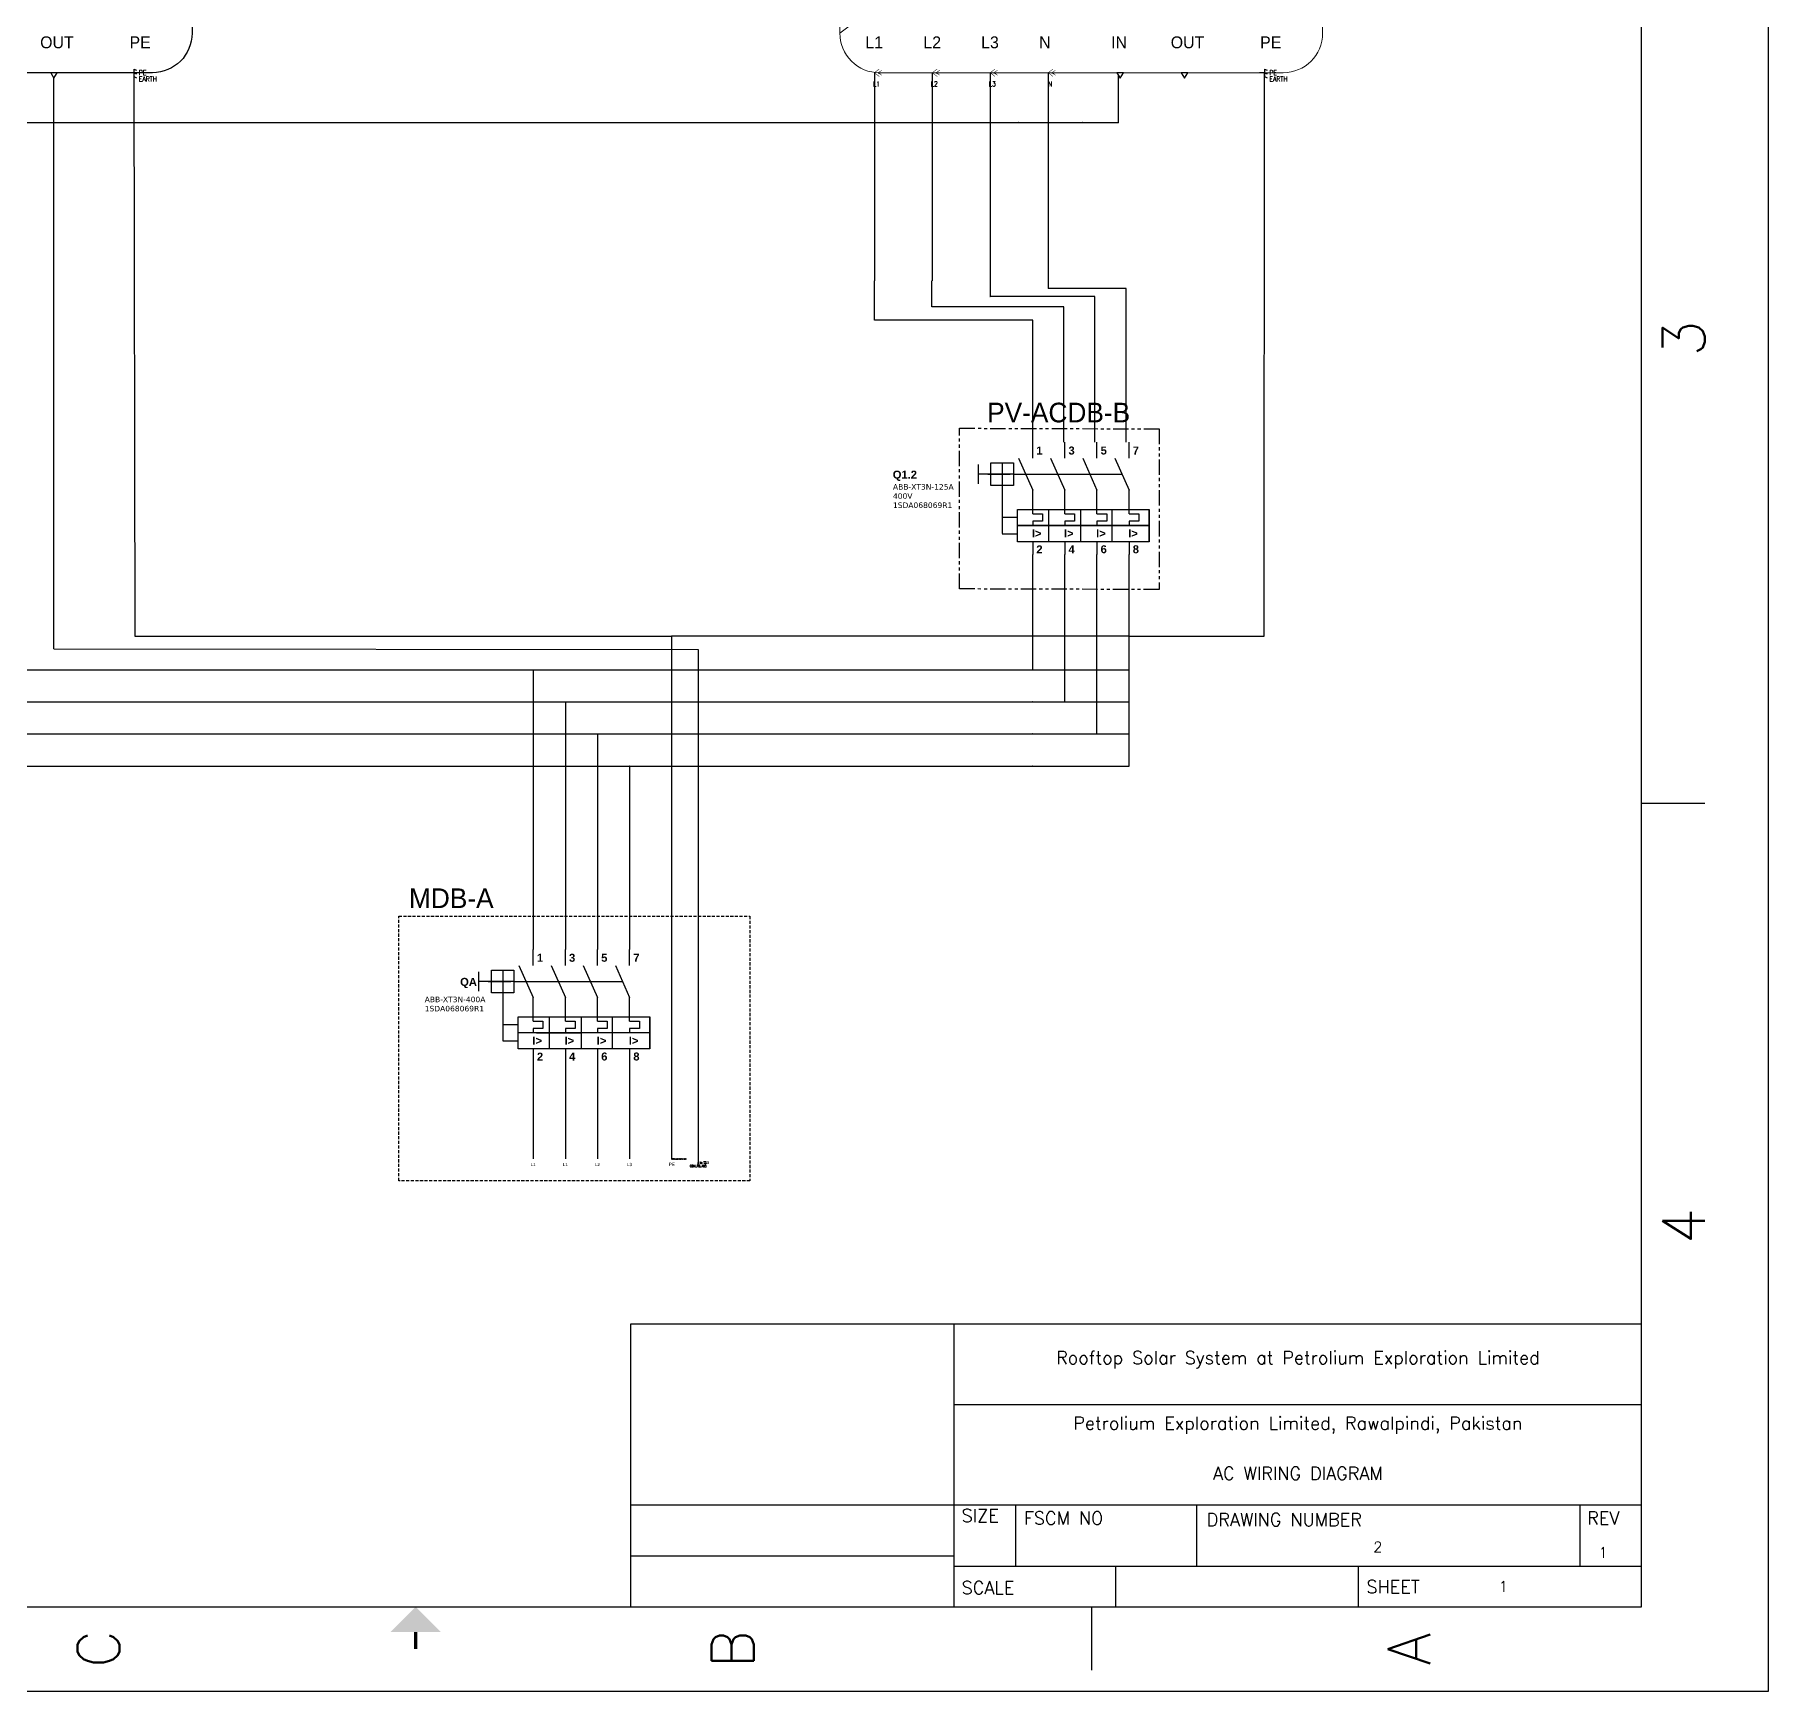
# Model space of a CAD drawing. Header units: inches. Extents: x -2552 to -899, y -1843 to 326.
# Drawn here: x -1958 to -899, y -1843 to -831 of the extents above; entities that cross this region are included whole.
import ezdxf
from ezdxf.enums import TextEntityAlignment as Align

# ---------------------------------------------------------------- set-up
doc = ezdxf.new("R2010")
doc.units = ezdxf.units.IN
doc.header["$MEASUREMENT"] = 0
for name, pattern in [('ACAD_ISO02W100', [15, 12, -3]), ('HIDDEN2', [0.1875, 0.125, -0.0625]), ('PHANTOM2', [1.25, 0.625, -0.125, 0.125, -0.125, 0.125, -0.125])]:
    doc.linetypes.add(name, pattern=pattern)
for name, color, linetype in [('BLK_4AWG', 7, 'Continuous'), ('DESC', 1, 'Continuous'), ('DISCONTINUA', 7, 'ACAD_ISO02W100'), ('GRN_12AWG', 3, 'Continuous'), ('GRN_4AWG', 3, 'Continuous'), ('GRY_20AWG', 9, 'Continuous'), ('LOC', 8, 'Continuous'), ('LOCBOX', 92, 'HIDDEN2'), ('PFV', 7, 'Continuous'), ('RED_10AWG', 1, 'Continuous'), ('RED_12AWG', 1, 'Continuous'), ('RED_4AWG', 1, 'Continuous'), ('REGEN_LINE', 4, 'Continuous'), ('SYMS', 7, 'Continuous'), ('TAGS', 51, 'Continuous'), ('TB_LABELS', 1, 'Continuous'), ('Title Block', 7, 'Continuous'), ('Viewport', 7, 'Continuous'), ('WHT_12AWG', 7, 'Continuous'), ('WIREREF', 61, 'Continuous'), ('XREF', 7, 'Continuous')]:
    doc.layers.add(name, color=color, linetype=linetype)
doc.styles.add('Roman', font='romans')
doc.styles.add('TRINIDAD', font='')
doc.styles.add('WD', font='romans.shx')
doc.styles.get('TRINIDAD').set_extended_font_data('Arial')

# ---------------------------------------------------------------- blocks, each defined once
blk = doc.blocks.new('ANSI_border_C')
at = {"layer": 'Title Block'}
for p, q in [((0, 16), (0, 0)), ((0.5, 15.25), (0.5, 0.75)), ((0.125, 4), (0.5, 4)), ((0.5, 0.75), (20.5, 0.75)), ((5.25, 0.375), (5.25, 0.75)), ((0, 0), (21, 0))]:
    blk.add_line(p, q, dxfattribs=at)
at = {"layer": 'Title Block', "const_width": 0.02}
blk.add_lwpolyline([(0.25, 8), (0.35, 8)], dxfattribs=at)
at = {"layer": 'Title Block'}
blk.add_solid([(0.35, 7.85), (0.35, 8.15), (0.5, 8)], dxfattribs=at)
at = {"layer": 'Title Block', "style": 'Roman'}
for s, p in [('C', (0.25, 9.875)), ('B', (0.25, 6.125)), ('A', (0.25, 2.125)), ('4', (2.75, 0.5)), ('3', (8, 0.5))]:
    blk.add_text(s, height=0.25, dxfattribs=at).set_placement(p, align=Align.MIDDLE_CENTER)
blk = doc.blocks.new('JIC_border_C')
at = {"xscale": 103.2802193724711, "yscale": 103.2802193724711, "zscale": 103.2802193724711, "rotation": 90}
blk.add_blockref('ANSI_border_C', (-899.3, -1842.8), dxfattribs=at)
blk = doc.blocks.new('JIC_tblock_desc_C')
for p, q in [((0, 0), (0, 1.75)), ((-6.25, 0), (0, 0))]:
    blk.add_line(p, q)
at = {"layer": 'Title Block'}
for p, q in [((-6.25, 0), (-6.25, 1.75)), ((-6.25, 1.75), (0, 1.75)), ((-4.25, 0), (-4.25, 1.75)), ((-4.25, 1.25), (0, 1.25)), ((-6.25, 0.63), (0, 0.63)), ((-3.87, 0.25), (-3.87, 0.63)), ((-2.75, 0.25), (-2.75, 0.63)), ((-0.38, 0.25), (-0.38, 0.63)), ((-6.25, 0.315), (-4.25, 0.315)), ((-4.25, 0.25), (0, 0.25)), ((-3.25, 0), (-3.25, 0.25)), ((-1.75, 0), (-1.75, 0.25))]:
    blk.add_line(p, q, dxfattribs=at)
at = {"style": 'WD'}
for tag, p in [('PROJDESC', (-2.125, 1.5)), ('TITLE1', (-2.125, 1.095)), ('TITLE2', (-2.125, 0.785))]:
    blk.add_attdef(tag, text='', height=0.08, dxfattribs=at).set_placement(p, align=Align.CENTER)
for tag, p in [('SIZE', (-4.162, 0.32)), ('FSCM_NO', (-3.4, 0.337)), ('DWG_NO', (-1.659, 0.337)), ('REV', (-0.265, 0.303)), ('SCALE', (-3.634, 0.069)), ('SHEET', (-0.883, 0.092))]:
    blk.add_attdef(tag, p, '', height=0.065, dxfattribs=at)
at = {"style": 'WD', "flags": 1}
blk.add_attdef('WD_TB', (-5.57, 0.177), '', height=0.086, dxfattribs=at)
at = {"layer": 'TB_LABELS', "style": 'WD'}
for s, p in [('SIZE', (-4.204, 0.604)), ('FSCM NO', (-3.819, 0.588)), ('DRAWING NUMBER', (-2.689, 0.579)), ('REV', (-0.336, 0.588)), ('SCALE', (-4.204, 0.158)), ('SHEET', (-1.701, 0.164))]:
    blk.add_text(s, height=0.08, dxfattribs=at).set_placement(p, align=Align.TOP_LEFT)
blk = doc.blocks.new('WDDOT')
for radius in [0.03, 0.0187, 0.00929]:
    blk.add_circle((0, 0), radius)
blk = doc.blocks.new('HGND2')
for p, q in [((0.125, 0), (0, 0)), ((0.125, 0.09375), (0.125, -0.09375)), ((0.171875, 0.0625), (0.171875, -0.0625)), ((0.21875, 0.03125), (0.21875, -0.03125))]:
    blk.add_line(p, q)
at = {"style": 'WD', "flags": 1}
for tag in ['ASSYCODE', 'CAT', 'X4TERM01', 'MFG', 'FAMILY']:
    blk.add_attdef(tag, (0, 0), '', height=0.01, dxfattribs=at)
at = {"style": 'WD', "width": 0.8}
for tag, p in [('TAG1', (0.25, 0)), ('INST', (0.25, 0.3125)), ('LOC', (0.25, 0.15625)), ('DESC1', (0.25, -0.15625)), ('DESC2', (0.25, -0.3125))]:
    blk.add_attdef(tag, text='', height=0.125, dxfattribs=at).set_placement(p, align=Align.MIDDLE_LEFT)
blk = doc.blocks.new('HA1S4')
for points in [[(0, 0), (-0.031, 0), (0, -0.094), (0.031, 0), (0, 0)], [(0.016, -0.011), (-0.016, -0.011), (0, -0.058), (0.016, -0.011)]]:
    blk.add_lwpolyline(points)
at = {"style": 'WD', "flags": 1}
for tag, p in [('X2TERM01', (0, 0)), ('SIGCODE', (0.035, -0.083))]:
    blk.add_attdef(tag, p, '', height=0.01, dxfattribs=at)
at = {"style": 'WD', "width": 0.7}
for tag, p in [('XREF', (0.088, -0.062)), ('DESC1', (0.088, 0.113))]:
    blk.add_attdef(tag, p, '', height=0.125, dxfattribs=at)
at = {"style": 'WD', "width": 0.8, "flags": 8}
blk.add_attdef('WIRENO', text='', height=0.125, dxfattribs=at).set_placement((0, -0.259), align=Align.CENTER)
blk = doc.blocks.new('VT0_05')
blk.add_lwpolyline([(0.081, -0.063), (0, 0.078), (-0.081, -0.063)], close=True)
at = {"style": 'WD', "flags": 1}
for tag, p in [('X4TERM01', (-0.045, 0)), ('X2TERM01', (0, 0.078)), ('X1TERM01', (0.045, 0)), ('X8TERM01', (0, -0.063))]:
    blk.add_attdef(tag, p, '', height=0.01, dxfattribs=at)
blk = doc.blocks.new('HGND1')
for p, q in [((0.125, 0), (0, 0)), ((0.125, 0.09375), (0.125, -0.09375)), ((0.125, 0.09375), (0.1875, 0.0625)), ((0.125, 0), (0.1875, -0.03125)), ((0.125, -0.09375), (0.1875, -0.125))]:
    blk.add_line(p, q)
at = {"style": 'WD', "flags": 1}
for tag in ['ASSYCODE', 'X4TERM01', 'CAT', 'FAMILY', 'MFG']:
    blk.add_attdef(tag, (0, 0), '', height=0.01, dxfattribs=at)
at = {"style": 'WD', "width": 0.8}
for tag, p in [('TAG1', (0.25, 0)), ('INST', (0.25, 0.3125)), ('LOC', (0.25, 0.15625)), ('DESC1', (0.25, -0.15625)), ('DESC2', (0.25, -0.3125))]:
    blk.add_attdef(tag, text='', height=0.125, dxfattribs=at).set_placement(p, align=Align.MIDDLE_LEFT)
blk = doc.blocks.new('HC01PJ_1-')
blk.add_line((0.031, 0), (0.094, 0))
for points in [[(0.062, -0.094, 0.0125, 0.0125, 0), (-0.063, 0, 0.0125, 0.0125, 0), (0.062, 0.094, 0, 0, 0)], [(0.125, 0.062, 0.0125, 0.0125, 0), (0.031, 0, 0.0125, 0.0125, 0), (0.125, -0.063, 0, 0, 0)]]:
    blk.add_lwpolyline(points, format="xyseb")
at = {"style": 'WD', "width": 0.85}
for tag, p in [('INST', (-0.012, 0.467)), ('TAG1', (-0.01, 0.125)), ('LOC', (-0.012, 0.295)), ('DESC1', (-0.01, -0.344)), ('DESC2', (-0.01, -0.516)), ('DESC3', (-0.01, -0.687))]:
    blk.add_attdef(tag, text='', height=0.125, dxfattribs=at).set_placement(p, align=Align.CENTER)
at = {"style": 'WD', "flags": 9}
blk.add_attdef('WDTYPE', text='', height=0.01, dxfattribs=at).set_placement((-0.221, 0.075), align=Align.RIGHT)
at = {"style": 'WD'}
for tag, p, flags in [('X4TERMDESC01', (-0.094, 0.031), 1), ('X1TERMDESC02', (0.125, 0.031), 1), ('FAMILY', (0.206, 0.131), 9)]:
    blk.add_attdef(tag, p, '', height=0.01, dxfattribs=dict(at, flags=flags))
at = {"color": 7, "style": 'WD', "flags": 1}
for tag, p in [('X4TERM01', (-0.063, 0)), ('X1TERM02', (0.094, 0))]:
    blk.add_attdef(tag, p, '', height=0.0125, dxfattribs=at)
at = {"style": 'WD'}
for tag, p in [('X2LINK', (0, 0.094)), ('X8LINK', (0, -0.094))]:
    blk.add_attdef(tag, p, '', height=0.01, dxfattribs=at)
at = {"linetype": 'Continuous', "style": 'WD', "flags": 9}
for tag, p in [('ASSYCODE', (0.219, 0.062)), ('MFG', (0.228, 0.089)), ('CAT', (0.23, 0.108))]:
    blk.add_attdef(tag, text='', height=0.01, dxfattribs=at).set_placement(p, align=Align.CENTER)
at = {"linetype": 'Continuous', "style": 'WD', "flags": 8}
blk.add_attdef('TERM01', text='', height=0.125, dxfattribs=at).set_placement((-0.104, -0.031), align=Align.TOP_RIGHT)
blk.add_attdef('TERM02', text='', height=0.125, dxfattribs=at).set_placement((0.146, -0.031), align=Align.TOP_LEFT)
blk = doc.blocks.new('50KTL')
at = {"color": 7, "lineweight": 9}
blk.add_line((3125.5, -1994.6), (2830.2, -2216.5), dxfattribs=at)
blk.add_lwpolyline([(3001.4, -2240.7), (2854.4, -2240.7, -0.414214), (2830.2, -2216.5), (2830.2, -1994.6, -0.414214), (2854.4, -1970.4), (3101.3, -1970.4, -0.414699), (3125.5, -1994.6), (3125.1, -2216.6, -0.413728), (3100.9, -2240.7), (2855.1, -2240.7)], format="xyb", dxfattribs=at)
at = {"layer": 'SYMS', "color": 7, "lineweight": 9, "xscale": 24.18713890017256, "yscale": 24.18713890017256, "zscale": 24.18713890017256}
for p in [(2911.9, -1970.4), (2921.1, -1970.4), (2930.2, -1970.4), (2939.3, -1970.4), (2997.6, -1970.4), (3006.7, -1970.4), (3015.9, -1970.4), (3025, -1970.4)]:
    blk.add_blockref('HC01PJ_1-', p, dxfattribs=at)
at = {"layer": 'SYMS', "color": 7, "lineweight": 9}
ref = blk.add_blockref('HC01PJ_1-', (2852.8, -2240.7), dxfattribs=dict(at, xscale=24.18713890017256, yscale=24.18713890017256, zscale=24.18713890017256))
ref.add_attrib('DESC1', 'L1', dxfattribs={"layer": 'DESC', "height": 3.02, "style": 'WD', "width": 0.85}).set_placement((2852.6, -2249), align=Align.CENTER)
ref = blk.add_blockref('HC01PJ_1-', (2888.2, -2240.7), dxfattribs=dict(at, xscale=24.18713890017256, yscale=24.18713890017256, zscale=24.18713890017256))
ref.add_attrib('DESC1', 'L2', dxfattribs={"layer": 'DESC', "height": 3.02, "style": 'WD', "width": 0.85}).set_placement((2887.9, -2249), align=Align.CENTER)
ref = blk.add_blockref('HC01PJ_1-', (2923.5, -2240.7), dxfattribs=dict(at, xscale=24.18713890017256, yscale=24.18713890017256, zscale=24.18713890017256))
ref.add_attrib('DESC1', 'L3', dxfattribs={"layer": 'DESC', "height": 3.02, "style": 'WD', "width": 0.85}).set_placement((2923.3, -2249), align=Align.CENTER)
ref = blk.add_blockref('HC01PJ_1-', (2958.9, -2240.7), dxfattribs=dict(at, xscale=24.18713890017256, yscale=24.18713890017256, zscale=24.18713890017256))
ref.add_attrib('DESC1', 'N', dxfattribs={"layer": 'DESC', "height": 3.02, "style": 'WD', "width": 0.85}).set_placement((2958.6, -2249), align=Align.CENTER)
at = {"layer": 'SYMS', "color": 7, "lineweight": 9, "xscale": 24.18713890017256, "yscale": 24.18713890017256, "zscale": 24.18713890017256, "rotation": 180}
for p in [(3001.4, -2242.2), (3040.7, -2242.2)]:
    blk.add_blockref('VT0_05', p, dxfattribs=at)
at = {"layer": 'SYMS', "color": 7, "lineweight": 9}
ref = blk.add_blockref('HGND1', (3086.6, -2240.7), dxfattribs=dict(at, xscale=24.18713890017256, yscale=24.18713890017256, zscale=24.18713890017256))
ref.add_attrib('TAG1', 'PE', dxfattribs={"layer": 'TAGS', "height": 3.02, "style": 'WD', "width": 0.8}).set_placement((3092.6, -2240.7), align=Align.MIDDLE_LEFT)
ref.add_attrib('DESC1', 'EARTH', dxfattribs={"layer": 'DESC', "height": 3.02, "style": 'WD', "width": 0.8}).set_placement((3092.6, -2244.5), align=Align.MIDDLE_LEFT)
at = {"color": 7, "lineweight": 9, "attachment_point": 1}
for s, width, insert, char_height in [('++--', 0.946, (2908.5, -1974.4), 9.67), ('++--', 0.946, (2994.3, -1974.4), 9.67), ('MPPT 1', 1.359, (2915.3, -1995.1), 4.87), ('MPPT 2', 1.359, (3001.1, -1995.1), 4.87), ('3~', 4.255, (3058.2, -2107.1), 7.26), ('L1', 4.255, (2845.8, -2218.5), 7.26), ('L2', 4.255, (2881.2, -2218.5), 7.26), ('L3', 4.255, (2916.5, -2218.5), 7.26), ('N', 4.255, (2951.9, -2218.5), 7.26), ('IN', 4.255, (2995.9, -2218.5), 7.26), ('OUT', 4.255, (3032.3, -2218.5), 7.26), ('PE', 4.255, (3086.9, -2218.5), 7.26)]:
    blk.add_mtext_dynamic_manual_height_columns(s, width=width, gutter_width=0.325, heights=[0], dxfattribs=dict(at, insert=insert, char_height=char_height))
at = {"color": 7, "lineweight": 9, "char_height": 2.419, "attachment_point": 1, "rotation": 90}
for s, insert in [('{\\fYu Gothic Medium|b0|i0|c0|p34;PV1}', (2910.8, -1991.6)), ('{\\fYu Gothic Medium|b0|i0|c0|p34;PV2}', (2921.2, -1991.3)), ('{\\fYu Gothic Medium|b0|i0|c0|p34;PV1}', (2930.9, -1991.2)), ('{\\fYu Gothic Medium|b0|i0|c0|p34;PV2}', (2940.1, -1991.1)), ('{\\fYu Gothic Medium|b0|i0|c0|p34;PV3}', (2996.6, -1991.6)), ('{\\fYu Gothic Medium|b0|i0|c0|p34;PV4}', (3007, -1991.3)), ('{\\fYu Gothic Medium|b0|i0|c0|p34;PV3}', (3016.6, -1991.2)), ('{\\fYu Gothic Medium|b0|i0|c0|p34;PV4}', (3025.9, -1991.1))]:
    blk.add_mtext_dynamic_manual_height_columns(s, width=0.38, gutter_width=0.325, heights=[0], dxfattribs=dict(at, insert=insert))
at = {"insert": (2579.2, -2031.2), "char_height": 16.931, "attachment_point": 1}
blk.add_mtext_dynamic_manual_height_columns('{\\fVerdana|b0|i0|c0|p34;\\C242;\\c2564301;SUN2000-25KTL-M3}', width=4.529, gutter_width=12.5, heights=[0], dxfattribs=at)

msp = doc.modelspace()

# ---------------------------------------------------------------- linework, layer by layer
at = {"color": 7, "lineweight": 30}
msp.add_lwpolyline([(-1985.77677, -854.34252), (-2132.7704, -854.34252, -0.4142135624), (-2156.95754, -830.15538), (-2156.95754, -608.23821, -0.4142135624), (-2132.7704, -584.05107), (-1885.85499, -584.05107, -0.4146990842), (-1861.66788, -608.27829), (-1862.03568, -830.19547, -0.4137282071), (-1886.22279, -854.34252), (-2132.03586, -854.34252)], format="xyb", dxfattribs=at)
at = {"layer": 'BLK_4AWG', "lineweight": 30}
for p, q in [((-1296.1559, -884.83198), (-1296.1559, -856.04318)), ((-1946.43025, -1206.24791), (-1946.43025, -857.74384)), ((-1937.83713, -884.83198), (-1968.77193, -884.83198)), ((-1377.09629, -884.83198), (-1937.63713, -884.83198)), ((-1357.47079, -884.83198), (-1376.89629, -884.83198)), ((-1337.84528, -884.83198), (-1357.27079, -884.83198)), ((-1296.1559, -884.83198), (-1337.64528, -884.83198)), ((-1946.43025, -1206.24791), (-1552.86637, -1206.58223)), ((-1552.86637, -1206.58223), (-1552.86637, -1220.68362)), ((-1552.86637, -1220.88362), (-1552.86637, -1240.30942)), ((-1552.86637, -1240.50942), (-1552.86637, -1259.93522)), ((-1552.86637, -1260.13522), (-1552.86637, -1279.56102)), ((-1552.86637, -1279.76102), (-1552.86637, -1519.90916))]:
    msp.add_line(p, q, dxfattribs=at)
for centre, start, end in [((-1357.37079, -884.83198), 0, 180), ((-1552.86637, -1220.78362), 90, 270), ((-1552.86637, -1240.40942), 90, 270), ((-1552.86637, -1260.03522), 90, 270)]:
    msp.add_arc(centre, 0.1, start, end, dxfattribs=at)
at = {"layer": 'DISCONTINUA', "color": 0, "linetype": 'ACAD_ISO02W100', "lineweight": 30, "ltscale": 0.03}
for p, q in [((-1360.39633, -1099.52658), (-1294.13817, -1099.52658)), ((-1367.26583, -1106.39608), (-1367.26583, -1135.8348)), ((-1357.85598, -1126.02189), (-1367.26583, -1126.02189)), ((-1367.26583, -1135.8348), (-1357.85598, -1135.8348)), ((-1672.30158, -1416.17072), (-1672.30158, -1445.60944)), ((-1665.43208, -1409.30122), (-1599.17392, -1409.30122)), ((-1662.89173, -1435.79653), (-1672.30158, -1435.79653)), ((-1672.30158, -1445.60944), (-1662.89173, -1445.60944))]:
    msp.add_line(p, q, dxfattribs=at)
at = {"layer": 'GRN_12AWG', "lineweight": 30}
for p, q in [((-1897.55871, -854.34252), (-1896.96132, -1198.47236)), ((-1896.96132, -1198.47236), (-1569.27034, -1198.47236)), ((-1569.34022, -1198.47236), (-1569.27034, -1198.47236)), ((-1348.6752, -1198.47236), (-1569.27034, -1198.47236)), ((-1569.27034, -1198.47236), (-1569.27034, -1198.54223)), ((-1569.27034, -1198.47236), (-1569.27034, -1218.84487)), ((-1329.0494, -1198.47236), (-1348.5752, -1198.47236)), ((-1309.4236, -1198.47236), (-1328.9494, -1198.47236)), ((-1289.7978, -1198.47236), (-1309.3236, -1198.47236)), ((-1289.6978, -1198.47236), (-1207.23915, -1198.47236)), ((-1569.27034, -1218.94487), (-1569.27034, -1238.47067)), ((-1569.27034, -1238.57067), (-1569.27034, -1258.09647)), ((-1569.27034, -1258.19647), (-1569.27034, -1277.72227)), ((-1569.27034, -1277.82227), (-1569.27034, -1517.60786))]:
    msp.add_line(p, q, dxfattribs=at)
for centre, start, end in [((-1348.6252, -1198.47236), 0, 180), ((-1328.9994, -1198.47236), 0, 180), ((-1309.3736, -1198.47236), 0, 180), ((-1289.7478, -1198.47236), 0, 180), ((-1569.27034, -1218.89487), 90, 270), ((-1569.27034, -1238.52067), 90, 270), ((-1569.27034, -1258.14647), 90, 270), ((-1569.27034, -1277.77227), 90, 270)]:
    msp.add_arc(centre, 0.05, start, end, dxfattribs=at)
at = {"layer": 'GRN_4AWG', "lineweight": 30}
msp.add_line((-1207.23915, -1198.47236), (-1207.03273, -854.34252), dxfattribs=at)
at = {"layer": 'GRY_20AWG', "lineweight": 30}
for centre in [(-1337.74528, -884.83198), (-1318.11978, -884.83198)]:
    msp.add_arc(centre, 0.1, 0, 180, dxfattribs=at)
at = {"layer": 'LOCBOX', "color": 6, "linetype": 'PHANTOM2', "lineweight": 30, "ltscale": 15}
msp.add_lwpolyline([(-1393.26879, -1071.45099), (-1271.46552, -1071.82757), (-1271.46552, -1169.95162), (-1393.26879, -1169.57503)], close=True, dxfattribs=at)
at = {"layer": 'LOCBOX', "color": 6, "linetype": 'HIDDEN2', "lineweight": 30, "ltscale": 15}
msp.add_lwpolyline([(-1735.80782, -1369.46601), (-1521.28614, -1369.46601), (-1521.28614, -1531.01062), (-1735.80782, -1531.01062)], close=True, dxfattribs=at)
at = {"layer": 'PFV', "color": 0, "lineweight": 30}
for points in [[(-1348.62038, -1087.75179, 0), (-1348.62038, -1079.90077, 0)], [(-1348.62038, -1089.71368, 0), (-1348.62038, -1079.90077, 0)], [(-1328.99456, -1087.75179, 0), (-1328.99456, -1079.90077, 0)], [(-1309.36875, -1087.75179, 0), (-1309.36875, -1079.90077, 0)], [(-1289.74294, -1087.75179, 0), (-1289.74294, -1079.90077, 0)], [(-1376.09721, -1099.52658, 0), (-1370.20923, -1099.52658, 0)], [(-1370.20923, -1099.52658, 0), (-1362.35937, -1099.52658, 0)], [(-1346.65849, -1130.92834, 0), (-1338.80747, -1130.92834, 0)], [(-1338.80747, -1130.92834, 0), (-1328.99456, -1130.92834, 0)], [(-1328.99456, -1130.92834, 0), (-1319.18166, -1130.92834, 0)], [(-1653.65613, -1397.52643, 0), (-1653.65613, -1389.67541, 0)], [(-1653.65613, -1399.48831, 0), (-1653.65613, -1389.67541, 0)], [(-1634.03031, -1397.52643, 0), (-1634.03031, -1389.67541, 0)], [(-1614.4045, -1397.52643, 0), (-1614.4045, -1389.67541, 0)], [(-1594.77869, -1397.52643, 0), (-1594.77869, -1389.67541, 0)], [(-1681.13296, -1409.30122, 0), (-1675.24498, -1409.30122, 0)], [(-1675.24498, -1409.30122, 0), (-1667.39512, -1409.30122, 0)], [(-1651.69424, -1440.70298, 0), (-1643.84322, -1440.70298, 0)], [(-1643.84322, -1440.70298, 0), (-1634.03031, -1440.70298, 0)], [(-1634.03031, -1440.70298, 0), (-1624.21741, -1440.70298, 0)]]:
    msp.add_polyline3d(points, dxfattribs=at)
at = {"layer": 'RED_10AWG', "lineweight": 30}
for p, q in [((-1348.6252, -1218.89487), (-1348.6252, -1148.54374)), ((-1328.9994, -1238.52067), (-1328.9994, -1148.54374)), ((-1309.3736, -1258.14647), (-1309.3736, -1148.54374)), ((-1289.7478, -1277.77227), (-1289.7478, -1148.54374)), ((-1980.26895, -1218.89487), (-1386.13888, -1218.89487)), ((-1653.66391, -1218.89487), (-1653.66391, -1238.47067)), ((-1386.13888, -1218.89487), (-1348.6252, -1218.89487)), ((-1348.6252, -1218.89487), (-1329.0994, -1218.89487)), ((-1328.8994, -1218.89487), (-1309.4736, -1218.89487)), ((-1309.2736, -1218.89487), (-1289.8478, -1218.89487)), ((-1999.89475, -1238.52067), (-1386.13888, -1238.52067)), ((-1653.66391, -1238.57067), (-1653.66391, -1258.09647)), ((-1634.03811, -1238.52067), (-1634.03811, -1258.09647)), ((-1386.13888, -1238.52067), (-1328.9994, -1238.52067)), ((-1348.6252, -1238.51487), (-1309.4736, -1238.51487)), ((-1309.2736, -1238.51487), (-1289.8478, -1238.51487)), ((-2019.52055, -1258.14647), (-1386.13888, -1258.14647)), ((-1653.66391, -1258.19647), (-1653.66391, -1277.72227)), ((-1634.03811, -1258.19647), (-1634.03811, -1277.72227)), ((-1614.41231, -1258.14647), (-1614.41231, -1277.72227)), ((-1386.13888, -1258.14647), (-1309.3736, -1258.14647)), ((-1348.6252, -1258.13487), (-1289.8478, -1258.13487)), ((-2039.14635, -1277.77227), (-1386.13888, -1277.77227)), ((-1653.66391, -1277.82227), (-1653.66391, -1389.77468)), ((-1634.03811, -1277.82227), (-1634.03811, -1389.77468)), ((-1614.41231, -1277.82227), (-1614.41231, -1389.77468)), ((-1594.78651, -1277.77227), (-1594.78651, -1389.77468)), ((-1386.13888, -1277.77227), (-1289.7478, -1277.77227))]:
    msp.add_line(p, q, dxfattribs=at)
for centre, radius, start, end in [((-1328.9994, -1218.89487), 0.1, 0, 180), ((-1309.3736, -1218.89487), 0.1, 0, 180), ((-1289.7478, -1218.89487), 0.1, 0, 180), ((-1653.66391, -1238.52067), 0.05, 90, 270), ((-1309.3736, -1238.51487), 0.1, 0, 180), ((-1289.7478, -1238.51487), 0.1, 0, 180), ((-1653.66391, -1258.14647), 0.05, 90, 270), ((-1634.03811, -1258.14647), 0.05, 90, 270), ((-1289.7478, -1258.13487), 0.1, 0, 180), ((-1653.66391, -1277.77227), 0.05, 90, 270), ((-1634.03811, -1277.77227), 0.05, 90, 270), ((-1614.41231, -1277.77227), 0.05, 90, 270)]:
    msp.add_arc(centre, radius, start, end, dxfattribs=at)
at = {"layer": 'RED_12AWG', "lineweight": 30}
for p, q in [((-1374.67084, -991.01684), (-1374.72898, -991.01684)), ((-1310.62038, -991.01684), (-1374.67084, -991.01684)), ((-1310.62038, -1005.51152), (-1310.62038, -991.01684)), ((-1348.62038, -1005.51152), (-1445.28152, -1005.51152)), ((-1348.62038, -1079.90077), (-1348.62038, -1005.51152)), ((-1329.62038, -1079.90077), (-1329.62038, -1005.51152)), ((-1310.62038, -1079.90077), (-1310.62038, -1005.51152)), ((-1291.62038, -1079.90077), (-1291.62038, -1005.51152))]:
    msp.add_line(p, q, dxfattribs=at)
at = {"layer": 'RED_4AWG', "lineweight": 30}
for p, q in [((-1653.65613, -1458.36575), (-1653.65613, -1517.60786)), ((-1634.03062, -1458.36575), (-1634.03062, -1517.60786)), ((-1614.40512, -1458.36575), (-1614.40512, -1517.60786)), ((-1594.77961, -1458.36575), (-1594.77961, -1517.60786))]:
    msp.add_line(p, q, dxfattribs=at)
at = {"layer": 'REGEN_LINE', "color": 0, "linetype": 'Continuous', "lineweight": 30}
for p, q in [((-1357.34373, -1089.71368), (-1348.62038, -1109.33949)), ((-1337.71792, -1089.71368), (-1328.99456, -1109.33949)), ((-1318.09211, -1089.71368), (-1309.36875, -1109.33949)), ((-1298.4663, -1089.71368), (-1289.74294, -1109.33949)), ((-1381.98519, -1093.63861), (-1381.98519, -1105.41456)), ((-1360.39633, -1099.52658), (-1381.98519, -1099.52658)), ((-1367.26583, -1092.65824), (-1367.26583, -1106.39608)), ((-1348.62038, -1123.79169), (-1342.68942, -1123.79169)), ((-1342.68942, -1128.25094), (-1348.62038, -1128.25094)), ((-1348.62038, -1128.25094), (-1348.62038, -1130.92834)), ((-1342.68942, -1123.79169), (-1342.68942, -1128.25094)), ((-1328.99456, -1123.79169), (-1323.06361, -1123.79169)), ((-1323.06361, -1128.25094), (-1328.99456, -1128.25094)), ((-1328.99456, -1128.25094), (-1328.99456, -1130.92834)), ((-1323.06361, -1123.79169), (-1323.06361, -1128.25094)), ((-1309.36875, -1123.79169), (-1303.4378, -1123.79169)), ((-1303.4378, -1128.25094), (-1309.36875, -1128.25094)), ((-1309.36875, -1128.25094), (-1309.36875, -1130.92834)), ((-1303.4378, -1123.79169), (-1303.4378, -1128.25094)), ((-1289.74294, -1123.79169), (-1283.81199, -1123.79169)), ((-1283.81199, -1128.25094), (-1289.74294, -1128.25094)), ((-1289.74294, -1128.25094), (-1289.74294, -1130.92834)), ((-1283.81199, -1123.79169), (-1283.81199, -1128.25094)), ((-1687.02094, -1403.41324), (-1687.02094, -1415.1892)), ((-1672.30158, -1402.43288), (-1672.30158, -1416.17072)), ((-1662.37948, -1399.48831), (-1653.65613, -1419.11413)), ((-1642.75367, -1399.48831), (-1634.03031, -1419.11413)), ((-1623.12786, -1399.48831), (-1614.4045, -1419.11413)), ((-1603.50205, -1399.48831), (-1594.77869, -1419.11413)), ((-1665.43208, -1409.30122), (-1687.02094, -1409.30122)), ((-1653.65613, -1433.56632), (-1647.72517, -1433.56632)), ((-1647.72517, -1438.02557), (-1653.65613, -1438.02557)), ((-1653.65613, -1438.02557), (-1653.65613, -1440.70298)), ((-1647.72517, -1433.56632), (-1647.72517, -1438.02557)), ((-1634.03031, -1433.56632), (-1628.09936, -1433.56632)), ((-1628.09936, -1438.02557), (-1634.03031, -1438.02557)), ((-1634.03031, -1438.02557), (-1634.03031, -1440.70298)), ((-1628.09936, -1433.56632), (-1628.09936, -1438.02557)), ((-1614.4045, -1433.56632), (-1608.47355, -1433.56632)), ((-1608.47355, -1438.02557), (-1614.4045, -1438.02557)), ((-1614.4045, -1438.02557), (-1614.4045, -1440.70298)), ((-1608.47355, -1433.56632), (-1608.47355, -1438.02557)), ((-1594.77869, -1433.56632), (-1588.84774, -1433.56632)), ((-1588.84774, -1438.02557), (-1594.77869, -1438.02557)), ((-1594.77869, -1438.02557), (-1594.77869, -1440.70298)), ((-1588.84774, -1433.56632), (-1588.84774, -1438.02557))]:
    msp.add_line(p, q, dxfattribs=at)
for points in [[(-1374.13416, -1092.65824), (-1360.39633, -1092.65824), (-1360.39633, -1106.39608), (-1374.13416, -1106.39608)], [(-1357.85598, -1121.11544), (-1277.38969, -1121.11544), (-1277.38969, -1130.7774), (-1357.85598, -1130.92834)], [(-1357.85598, -1130.92834), (-1277.38969, -1130.7774), (-1277.38969, -1140.74125), (-1357.85598, -1140.74125)], [(-1679.16991, -1402.43288), (-1665.43208, -1402.43288), (-1665.43208, -1416.17072), (-1679.16991, -1416.17072)], [(-1662.89173, -1430.89008), (-1582.42544, -1430.89008), (-1582.42544, -1440.55204), (-1662.89173, -1440.70298)], [(-1662.89173, -1440.70298), (-1582.42544, -1440.55204), (-1582.42544, -1450.51589), (-1662.89173, -1450.51589)]]:
    msp.add_lwpolyline(points, close=True, dxfattribs=at)
for points in [[(-1348.62038, -1089.71368, 0), (-1348.62038, -1079.90077, 0)], [(-1328.99456, -1089.71368, 0), (-1328.99456, -1079.90077, 0)], [(-1309.36875, -1089.71368, 0), (-1309.36875, -1079.90077, 0)], [(-1289.74294, -1089.71368, 0), (-1289.74294, -1079.90077, 0)], [(-1348.62038, -1123.79169, 0), (-1348.62038, -1109.33949, 0)], [(-1328.99456, -1123.79169, 0), (-1328.99456, -1109.33949, 0)], [(-1309.36875, -1123.79169, 0), (-1309.36875, -1109.33949, 0)], [(-1289.74294, -1123.79169, 0), (-1289.74294, -1109.33949, 0)], [(-1338.80747, -1140.74125, 0), (-1338.80747, -1121.11544, 0)], [(-1319.18166, -1140.74125, 0), (-1319.18166, -1121.11544, 0)], [(-1300.13314, -1140.74125, 0), (-1300.13314, -1121.11544, 0)], [(-1277.38969, -1140.74125, 0), (-1277.38969, -1121.11544, 0)], [(-1348.62038, -1140.74125, 0), (-1348.62038, -1148.59111, 0)], [(-1328.99456, -1140.74125, 0), (-1328.99456, -1148.59111, 0)], [(-1309.36875, -1140.74125, 0), (-1309.36875, -1148.59111, 0)], [(-1289.74294, -1140.74125, 0), (-1289.74294, -1148.59111, 0)], [(-1653.65613, -1399.48831, 0), (-1653.65613, -1389.67541, 0)], [(-1634.03031, -1399.48831, 0), (-1634.03031, -1389.67541, 0)], [(-1614.4045, -1399.48831, 0), (-1614.4045, -1389.67541, 0)], [(-1594.77869, -1399.48831, 0), (-1594.77869, -1389.67541, 0)], [(-1653.65613, -1433.56632, 0), (-1653.65613, -1419.11413, 0)], [(-1634.03031, -1433.56632, 0), (-1634.03031, -1419.11413, 0)], [(-1614.4045, -1433.56632, 0), (-1614.4045, -1419.11413, 0)], [(-1594.77869, -1433.56632, 0), (-1594.77869, -1419.11413, 0)], [(-1643.84322, -1450.51589, 0), (-1643.84322, -1430.89008, 0)], [(-1624.21741, -1450.51589, 0), (-1624.21741, -1430.89008, 0)], [(-1605.16889, -1450.51589, 0), (-1605.16889, -1430.89008, 0)], [(-1582.42544, -1450.51589, 0), (-1582.42544, -1430.89008, 0)], [(-1653.65613, -1450.51589, 0), (-1653.65613, -1458.36575, 0)], [(-1634.03031, -1450.51589, 0), (-1634.03031, -1458.36575, 0)], [(-1614.4045, -1450.51589, 0), (-1614.4045, -1458.36575, 0)], [(-1594.77869, -1450.51589, 0), (-1594.77869, -1458.36575, 0)]]:
    msp.add_polyline3d(points, dxfattribs=at)
at = {"layer": 'WHT_12AWG', "color": 1, "lineweight": 30}
for p, q in [((-1445.28912, -854.34252), (-1445.28912, -981.50649)), ((-1409.94692, -854.34252), (-1409.94692, -981.50649)), ((-1374.60472, -854.34252), (-1374.60472, -991.01684)), ((-1339.26248, -854.34252), (-1339.26248, -986.19019)), ((-1445.28152, -1005.51152), (-1445.28152, -981.45966)), ((-1410.18428, -997.2915), (-1410.18428, -981.36352)), ((-1291.62038, -986.19019), (-1339.26248, -986.19019)), ((-1291.62038, -1005.51152), (-1291.62038, -986.19019)), ((-1329.62038, -997.2915), (-1410.18428, -997.2915)), ((-1329.62038, -1005.51152), (-1329.62038, -997.2915))]:
    msp.add_line(p, q, dxfattribs=at)

# ---------------------------------------------------------------- block references
ref = msp.add_blockref('JIC_tblock_desc_C', (-976.77418, -1791.15757), dxfattribs=dict(xscale=98.76937910787515, yscale=98.76937910787515, zscale=98.76937910787515))
ref.add_attrib('SHEET', '1', (-1063.98092, -1782.0214), dxfattribs={"height": 6.42001, "style": 'WD'})
ref.add_attrib('REV', '1', (-1002.92887, -1761.22226), dxfattribs={"height": 6.42001, "style": 'WD'})
ref.add_attrib('DWG_NO', '2', (-1140.60803, -1757.91714), dxfattribs={"height": 6.42001, "style": 'WD'})
ref.add_attrib('TITLE2', 'AC WIRING DIAGRAM', dxfattribs={"height": 7.9015503, "style": 'WD'}).set_placement((-1186.65911, -1713.6236), align=Align.CENTER)
ref.add_attrib('TITLE1', 'Petrolium Exploration Limited, Rawalpindi, Pakistan', dxfattribs={"height": 7.9015503, "style": 'WD'}).set_placement((-1186.65911, -1683.0051), align=Align.CENTER)
ref.add_attrib('PROJDESC', 'Rooftop Solar System at Petrolium Exploration Limited', dxfattribs={"height": 7.9015503, "style": 'WD'}).set_placement((-1186.65911, -1643.0035), align=Align.CENTER)
at = {"layer": 'SYMS', "color": 7, "lineweight": 30, "xscale": 24.18713890017256, "yscale": 24.18713890017256, "zscale": 24.18713890017256, "rotation": 180}
msp.add_blockref('VT0_05', (-1946.43025, -855.85422), dxfattribs=at)
at = {"layer": 'SYMS', "color": 7, "lineweight": 30}
ref = msp.add_blockref('HGND1', (-1900.5821, -854.34252), dxfattribs=dict(at, xscale=24.18713890017256, yscale=24.18713890017256, zscale=24.18713890017256))
ref.add_attrib('TAG1', 'PE', dxfattribs={"layer": 'TAGS', "height": 3.023392, "style": 'WD', "width": 0.8}).set_placement((-1894.53532, -854.34252), align=Align.MIDDLE_LEFT)
ref.add_attrib('DESC1', 'EARTH', dxfattribs={"layer": 'DESC', "height": 3.023392, "style": 'WD', "width": 0.8}).set_placement((-1894.53532, -858.12176), align=Align.MIDDLE_LEFT)
at = {"layer": 'SYMS', "lineweight": 30, "xscale": 2, "yscale": 2, "zscale": 2}
for p in [(-1374.72898, -991.01684), (-1348.6252, -1218.89487), (-1348.6252, -1238.51487), (-1328.9994, -1238.52067), (-1348.6252, -1258.13487), (-1309.3736, -1258.14647), (-1348.6252, -1277.75487), (-1289.7478, -1277.77227)]:
    msp.add_blockref('WDDOT', p, dxfattribs=at)
at = {"layer": 'SYMS', "lineweight": 30}
for p in [(-1569.27034, -1198.47236), (-1653.66391, -1218.89487), (-1634.03811, -1238.52067), (-1614.41231, -1258.14647), (-1594.78651, -1277.77227)]:
    msp.add_blockref('WDDOT', p, dxfattribs=at)
ref = msp.add_blockref('HGND2', (-1569.27034, -1517.52995), dxfattribs=dict(at, rotation=270))
ref.add_attrib('INST', '-GRID CONNECTION BOX', dxfattribs={"layer": 'LOC', "height": 0.6, "style": 'WD', "width": 0.8}).set_placement((-1568.95784, -1517.77995), align=Align.MIDDLE_LEFT)
ref.add_attrib('TAG1', 'PE', dxfattribs={"layer": 'TAGS', "height": 0.6, "style": 'WD', "width": 0.8}).set_placement((-1569.27034, -1517.77995), align=Align.MIDDLE_LEFT)
ref = msp.add_blockref('HA1S4', (-1552.86637, -1519.90916), dxfattribs=dict(at, xscale=10.62640709629341, yscale=10.62640709629341, zscale=10.62640709629341))
ref.add_attrib('WIRENO', 'COM_RS_485', dxfattribs={"layer": 'WIREREF', "height": 1.328301, "style": 'WD', "width": 0.8, "flags": 8}).set_placement((-1552.86705, -1522.66362), align=Align.CENTER)
ref.add_attrib('XREF', 'to T3.1', (-1551.93656, -1520.57331), dxfattribs={"layer": 'XREF', "height": 1.328301, "style": 'WD', "width": 0.7})
at = {"layer": 'Viewport'}
msp.add_blockref('JIC_border_C', (0, 0), dxfattribs=at)
at = {"layer": 'WHT_12AWG', "lineweight": 30}
msp.add_blockref('50KTL', (-4296.61359, 1386.35634), dxfattribs=at)

# ---------------------------------------------------------------- texts
at = {"color": 7, "lineweight": 30, "char_height": 7.256142, "attachment_point": 1}
for s, insert in [('OUT', (-1954.8371, -832.13912)), ('PE', (-1900.24133, -832.13912))]:
    msp.add_mtext_dynamic_manual_height_columns(s, width=4.2551691, gutter_width=0.325, heights=[0], dxfattribs=dict(at, insert=insert))
at = {"color": 0, "lineweight": 30, "char_height": 4.8868243, "width": 3964.7807635, "style": 'TRINIDAD'}
for s, insert, attachment_point in [('{\\fArial|b1|i0|c0|p34;1}', (-1346.39365, -1082.60025), 1), ('{\\fArial|b1|i0|c0|p34;3}', (-1326.76784, -1082.60025), 1), ('{\\fArial|b1|i0|c0|p34;5}', (-1307.14203, -1082.60025), 1), ('{\\fArial|b1|i0|c0|p34;7}', (-1287.51622, -1082.60025), 1), ('{\\fArial|b1|i0|c0|p34;I>}', (-1349.1454, -1133.22476), 1), ('{\\fArial|b1|i0|c0|p34;2}', (-1346.39365, -1147.85584), 7), ('{\\fArial|b1|i0|c0|p34;I>}', (-1329.51959, -1133.22476), 1), ('{\\fArial|b1|i0|c0|p34;4}', (-1326.76784, -1147.85584), 7), ('{\\fArial|b1|i0|c0|p34;I>}', (-1309.89378, -1133.22476), 1), ('{\\fArial|b1|i0|c0|p34;6}', (-1307.14203, -1147.85584), 7), ('{\\fArial|b1|i0|c0|p34;I>}', (-1290.26797, -1133.22476), 1), ('{\\fArial|b1|i0|c0|p34;8}', (-1287.51622, -1147.85584), 7), ('{\\fArial|b1|i0|c0|p34;1}', (-1651.4294, -1392.37489), 1), ('{\\fArial|b1|i0|c0|p34;3}', (-1631.80359, -1392.37489), 1), ('{\\fArial|b1|i0|c0|p34;5}', (-1612.17778, -1392.37489), 1), ('{\\fArial|b1|i0|c0|p34;7}', (-1592.55197, -1392.37489), 1), ('{\\fArial|b1|i0|c0|p34;QA}', (-1698.32467, -1407.10702), 1), ('{\\fArial|b1|i0|c0|p34;I>}', (-1654.18115, -1442.9994), 1), ('{\\fArial|b1|i0|c0|p34;I>}', (-1634.55534, -1442.9994), 1), ('{\\fArial|b1|i0|c0|p34;I>}', (-1614.92953, -1442.9994), 1), ('{\\fArial|b1|i0|c0|p34;I>}', (-1595.30372, -1442.9994), 1), ('{\\fArial|b1|i0|c0|p34;2}', (-1651.4294, -1457.63048), 7), ('{\\fArial|b1|i0|c0|p34;4}', (-1631.80359, -1457.63048), 7), ('{\\fArial|b1|i0|c0|p34;6}', (-1612.17778, -1457.63048), 7), ('{\\fArial|b1|i0|c0|p34;8}', (-1592.55197, -1457.63048), 7)]:
    msp.add_mtext(s, dxfattribs=dict(at, insert=insert, attachment_point=attachment_point))
at = {"color": 6, "lineweight": 30, "insert": (-1434.10023, -1097.33238), "char_height": 4.8868243, "width": 3964.7807635, "attachment_point": 1, "style": 'TRINIDAD'}
msp.add_mtext('{\\fArial|b1|i0|c0|p34;Q1.2}', dxfattribs=at)
at = {"color": 6, "lineweight": 30, "insert": (-1433.97292, -1105.57015), "char_height": 3.3577717, "attachment_point": 1}
msp.add_mtext_dynamic_manual_height_columns('{\\fVerdana|b0|i0|c0|p34;\\C0;ABB-XT3N-125A^J400V^J1SDA068069R1}', width=3.165832, gutter_width=0.325, heights=[0], dxfattribs=at)
at = {"lineweight": 30, "attachment_point": 1}
for s, width, gutter_width, insert, char_height in [('{\\fVerdana|b0|i0|c0|p34;\\C0;ABB-XT3N-400A^J1SDA068069R1}', 3.165832, 0.325, (-1719.96475, -1418.58516), 3.3577717), ('L1', 8.5077658, 3, (-1655.26942, -1520.06938), 2), ('L1', 8.5077658, 3, (-1635.64392, -1520.06938), 2), ('L2', 8.5077658, 3, (-1616.01842, -1520.06938), 2), ('L3', 8.5077658, 3, (-1596.39291, -1520.06938), 2), ('PE', 8.5077658, 3, (-1570.88364, -1519.99147), 2)]:
    msp.add_mtext_dynamic_manual_height_columns(s, width=width, gutter_width=gutter_width, heights=[0], dxfattribs=dict(at, insert=insert, char_height=char_height))
at = {"layer": 'LOCBOX', "color": 6, "lineweight": 30}
for s, p in [('PV-ACDB-B', (-1332.76787, -1071.45099)), ('MDB-A', (-1703.72105, -1368.0404))]:
    msp.add_text(s, height=12, dxfattribs=at).set_placement(p, align=Align.BOTTOM_CENTER)

doc.saveas('drawing.dxf')
